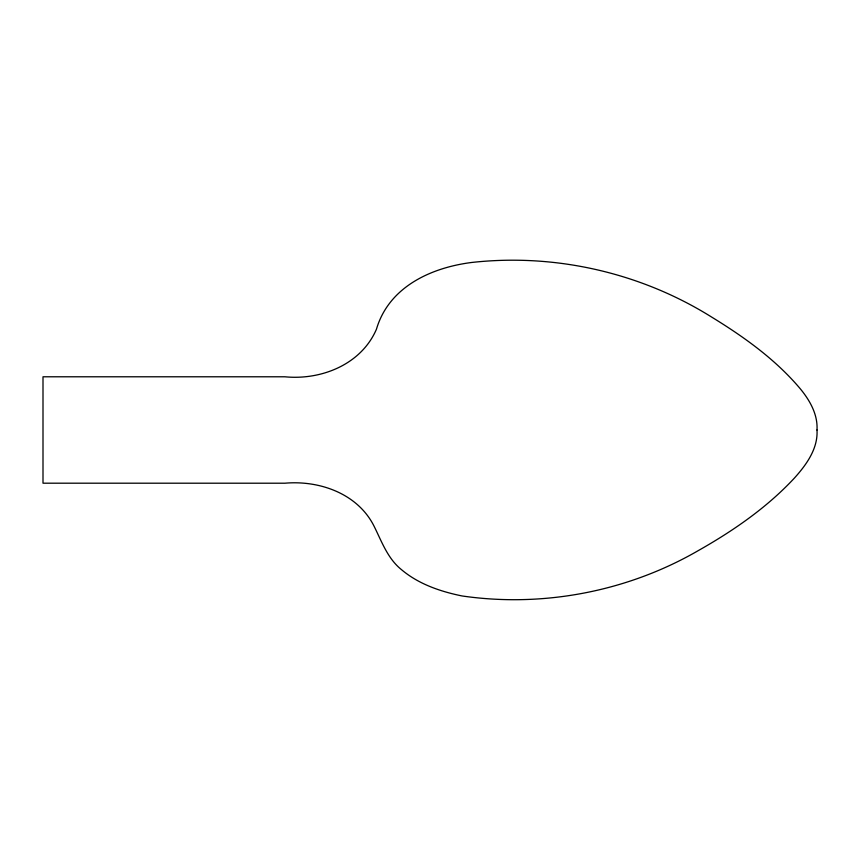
<?xml version="1.0" encoding="UTF-8"?>
<svg xmlns="http://www.w3.org/2000/svg" width="860" height="860" viewBox="0 0 860 860"><rect width="100%" height="100%" fill="white"/><g stroke="black" fill="none" stroke-linecap="round" stroke-linejoin="round"><path stroke-width="1.29" d="M817 430C818.118 448.78 806.207 464.991 794.253 478.246C766.819 507.669 733.311 530.781 698.438 550.518C627.553 591.572 543.058 607.719 462.078 595.958C440.438 591.54 418.594 584.123 401.491 569.664C387.752 558.688 381.797 541.736 374.229 526.524C357.986 493.661 319.608 480.149 284.875 483.212L43 483.191L43 376.787L284.875 376.787C321.317 380.356 361.264 364.468 376.443 329.229C388.892 286.842 431.021 267.664 471.581 262.483C555.066 253.162 640.7 272.62 711.94 317.254C744.276 337.088 775.731 359.609 800.305 388.817C809.841 400.373 817.935 414.531 817 430"/></g></svg>
